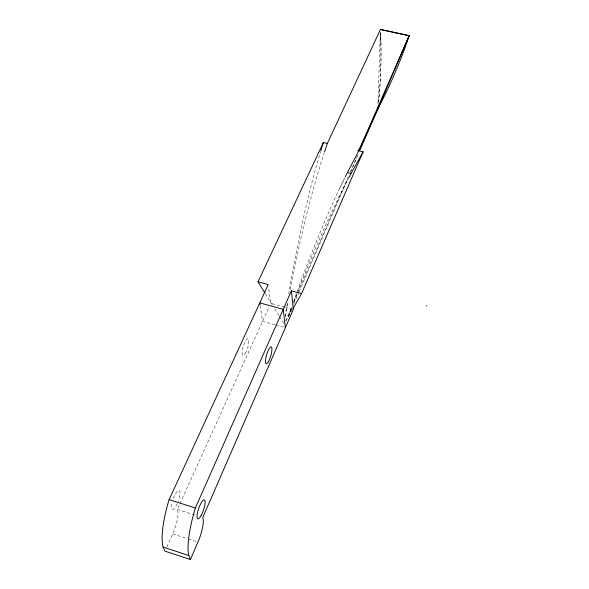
<?xml version="1.0" encoding="UTF-8"?>
<svg xmlns="http://www.w3.org/2000/svg" width="589" height="589" viewBox="0 0 589 589"><rect width="100%" height="100%" fill="white"/><g stroke="black" fill="none" stroke-linecap="round" stroke-linejoin="round"><path stroke-width="0.44" stroke-dasharray="2.94 2.21" d="M377.895 103.738L380.347 32.204M378.602 101.669L379.088 96.743A110.29 24.046 -89 0 0 380.56 32.027M291.592 307.259A261.744 49.866 -71.2 0 0 288.323 316.808L292.313 307.532M293.771 304.152L298.859 292.343M299.219 291.496L348.276 177.591M350.816 171.679L358.811 153.118M285.621 320.747L291.489 307.259M293.69 302.209L297.364 293.778M297.732 292.939L348.357 176.656M350.19 172.444L356.794 157.27M166.812 547.034L172.71 533.892A19.746 5.389 -70.3 0 0 177.348 509.433L179.616 504.42M179.998 503.588L268.871 307.406M339.632 188.458L344.786 177.731M357.479 151.329L358.664 148.855M285.82 321.196L291.746 310.793M284.656 307.119L270.734 303.306L268.717 288.087M285.54 307.355L292.608 309.291M274.827 324.782L262.554 321.366L260.191 305.536M275.704 325.025L284.48 327.462M177.348 509.433L195.739 515.338M172.71 533.892L187.501 538.714M188.37 539.001L196.196 541.556M265.264 293.536L272.832 305.779M274.717 308.835L278.965 315.711M279.436 316.477L283.684 323.354M380.722 36.201L380.899 42.85M380.597 32.77A110.29 24.12 -89 0 1 378.513 102.118M293.705 301.2A261.744 49.866 -71.2 0 1 297.077 291.724M297.386 290.87A261.744 49.866 -71.2 0 1 345.368 176.604M288.323 316.808A262.164 51.11 -69.8 0 1 291.813 307.318M293.749 302.157A262.164 51.11 -69.8 0 1 348.526 178.239M173.372 498.441A9.976 2.776 -70.6 0 1 179.247 490.541A9.976 2.776 -70.6 0 1 178.253 501.283M177.289 503.639A9.976 2.776 -70.6 0 1 172.474 509.301A9.976 2.776 -70.6 0 1 172.334 501.754M285.474 316.183A245.959 42.607 -79.8 0 1 287.785 302.937M290.215 289.729A245.959 42.607 -79.8 0 1 324.244 152.735M285.186 317.022A246.335 41.731 -81 0 1 287.358 302.82M288.787 293.955A246.335 41.731 -81 0 1 320.519 151.829M245.385 353.363A8.747 2.349 -73.6 0 0 248.381 339.102A8.747 2.349 -73.6 0 0 242.594 348.85A8.747 2.349 -73.6 0 0 245.385 353.363"/><path stroke-width="0.88" d="M380.442 29.45L409.208 35.715L380.442 29.45L327.359 143.422A245.959 42.607 -79.8 0 0 324.532 151.866M327.359 143.422L323.405 142.479L258.019 281.807L268.245 284.568L169.117 499.619A58.517 15.778 -70.9 0 0 163.072 546.99L164.964 551.142L190.416 559.55L197.933 542.123A19.842 4.933 -70.7 0 0 202.741 517.591L293.285 309.475L291.415 290.833L301.568 293.58L363.096 151.822L358.782 150.791L346.126 175.073A261.744 49.866 -71.2 0 0 345.368 176.604M359.732 150.534L377.785 109.068M190.416 559.55L188.76 555.456A58.804 14.431 -71.3 0 1 195.371 508.005L291.415 290.833M363.096 151.822L349.733 175.949A262.164 51.11 -69.8 0 0 348.924 177.473M293.167 308.305L301.568 293.58M426.451 305.706L426.87 305.824M350.978 173.637L347.458 172.444M169.117 499.619L195.371 508.005M163.094 547.063L188.782 555.53M258.019 281.807L264.785 292.755M260.066 304.653L259.801 302.893L283.235 309.328L285.356 327.705M409.208 35.715A110.666 23.221 -66.8 0 1 383.483 97.921L377.704 109.245L358.782 150.791L409.215 35.627L377.704 109.245A110.29 24.12 -89 0 0 377.917 107.485M320.784 150.961A246.335 41.731 -81 0 1 323.405 142.479M268.518 361.521A8.783 2.142 -73.7 0 0 271.588 347.223A8.783 2.142 -73.7 0 0 266.044 357.111A8.783 2.142 -73.7 0 0 268.518 361.521M201.254 515.309A10.035 2.54 -71.1 0 0 204.464 499.936A10.035 2.54 -71.1 0 0 197.462 512.835A10.035 2.54 -71.1 0 0 201.254 515.309"/></g></svg>
